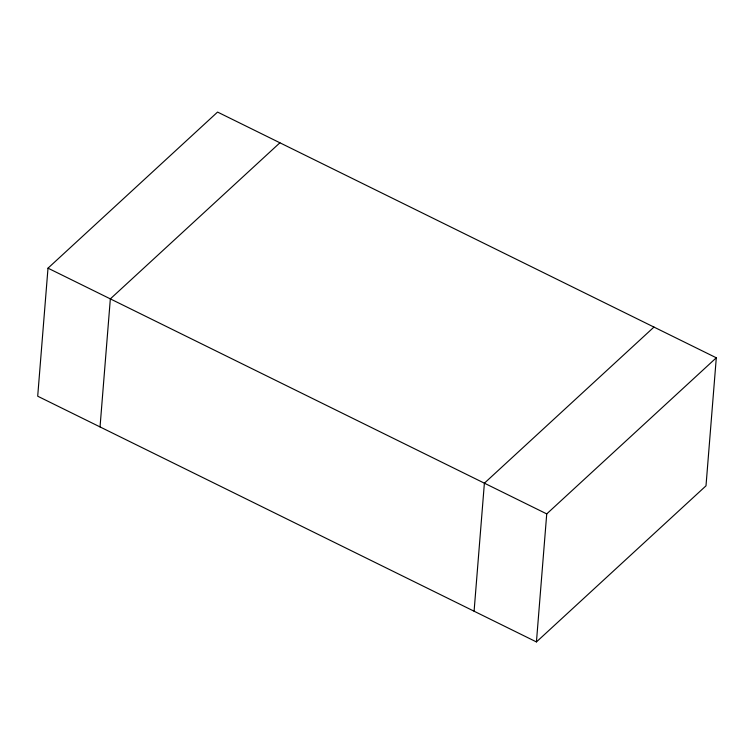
<?xml version="1.0" encoding="UTF-8"?>
<svg xmlns="http://www.w3.org/2000/svg" width="754" height="754" viewBox="0 0 754 754"><rect width="100%" height="100%" fill="white"/><g stroke="black" fill="none" stroke-linecap="round" stroke-linejoin="round"><path stroke-width="1.13" d="M48.002 268.17L37.7 396.208L536.433 641.927L705.998 485.83L716.3 357.792L217.567 112.073L48.002 268.17L546.735 513.898L536.433 641.927M100.037 426.924L110.338 298.886L279.913 142.789M474.087 611.211L484.388 483.182L653.963 327.076M546.735 513.898L716.3 357.792"/></g></svg>
